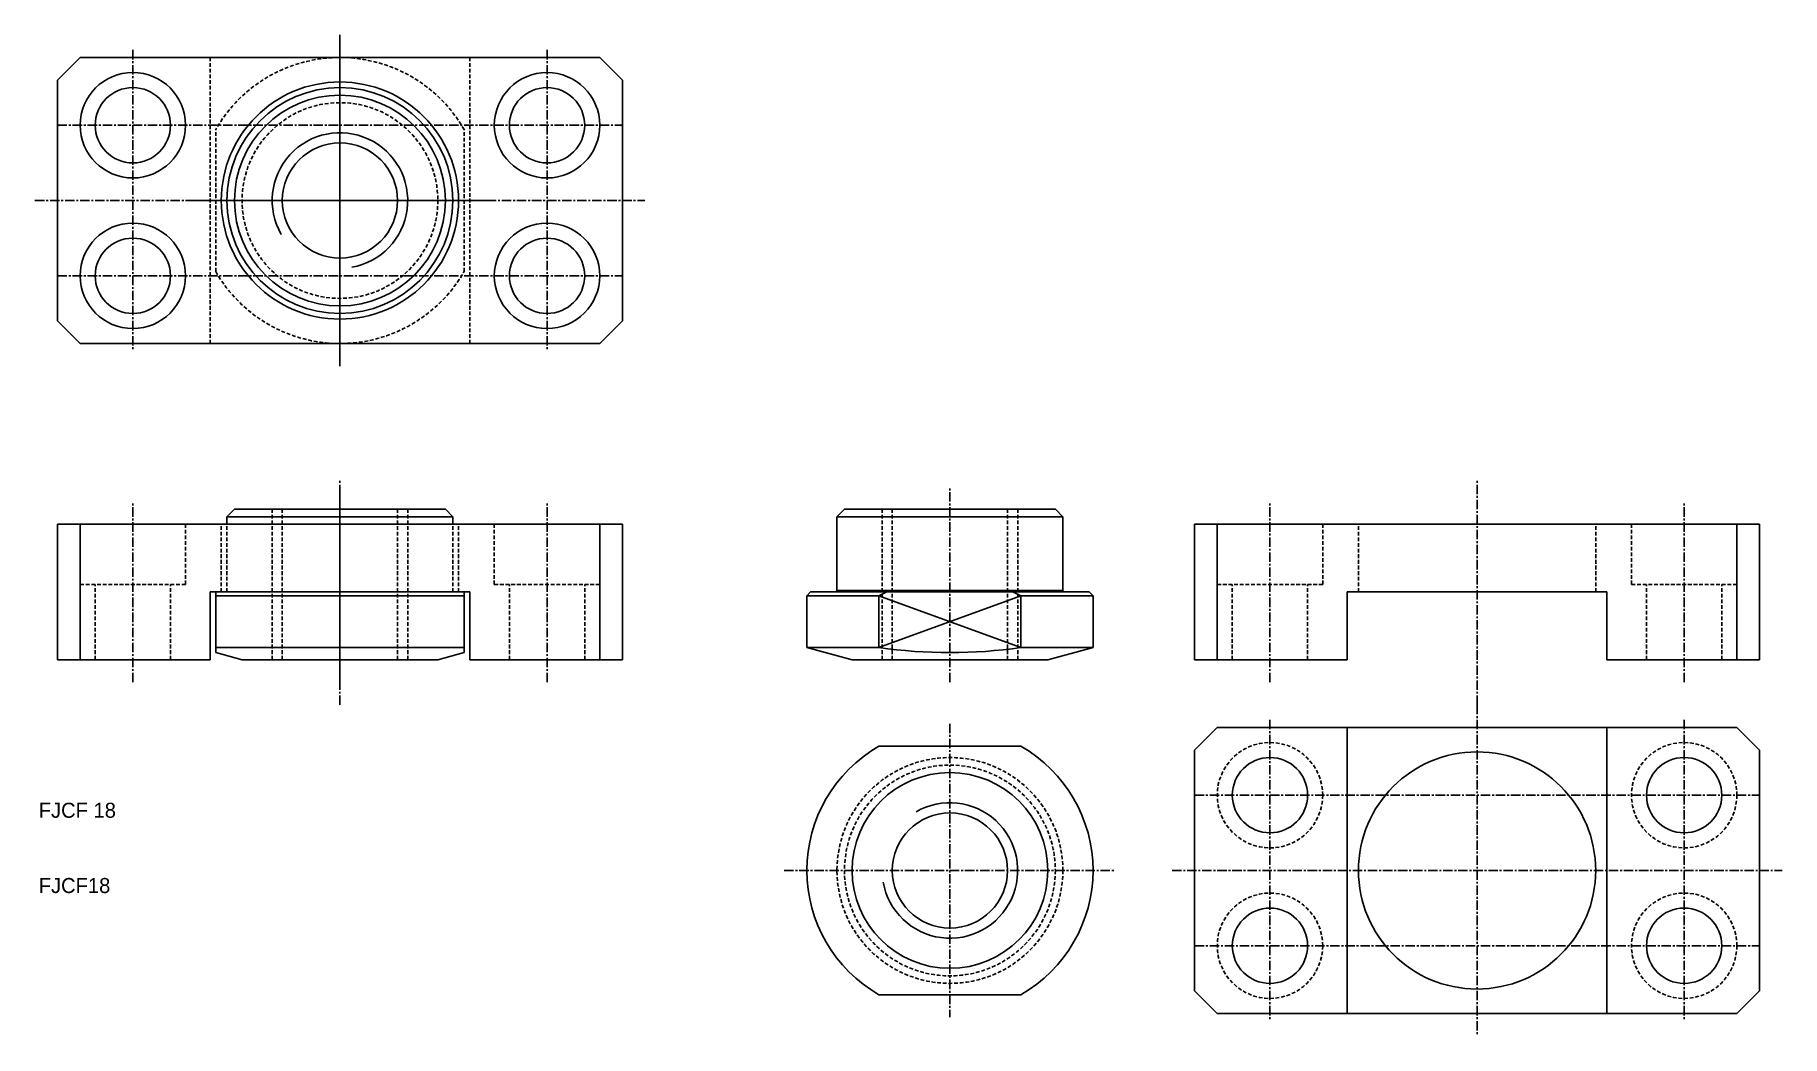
# Model space of a CAD drawing. Extents: x 10 to 242, y -9 to 124.
import ezdxf

# ---------------------------------------------------------------- set-up
doc = ezdxf.new("R2010")
doc.units = 0
doc.header["$MEASUREMENT"] = 0
doc.linetypes.add('CENTER', pattern=[2, 1.25, -0.25, 0.25, -0.25])
doc.linetypes.add('DASHED', pattern=[0.75, 0.5, -0.25])
doc.layers.get('0').update_dxf_attribs({"linetype": 'CONTINUOUS'})
doc.layers.add('CENTER', color=1, linetype='CENTER')

msp = doc.modelspace()

# ---------------------------------------------------------------- linework, layer by layer
for p, q in [((12.5, 118), (15.5, 121)), ((15.5, 121), (84.5, 121)), ((87.5, 118), (84.5, 121)), ((12.5, 118), (12.5, 86)), ((87.5, 118), (87.5, 86)), ((15.5, 83), (12.5, 86)), ((84.5, 83), (87.5, 86)), ((15.5, 83), (84.5, 83)), ((35, 60), (36, 61)), ((36, 61), (64, 61)), ((65, 60), (64, 61)), ((116, 60), (117, 61)), ((145, 61), (117, 61)), ((146, 60), (145, 61)), ((12.5, 59), (87.5, 59)), ((12.5, 41), (12.5, 59)), ((15.5, 41), (15.5, 59)), ((35, 60), (65, 60)), ((35, 59), (35, 60)), ((65, 59), (65, 60)), ((84.5, 41), (84.5, 59)), ((87.5, 41), (87.5, 59)), ((146, 60), (116, 60)), ((116, 50.2), (116, 60)), ((146, 50.2), (146, 60)), ((238.5, 59), (163.5, 59)), ((163.5, 41), (163.5, 59)), ((166.5, 41), (166.5, 59)), ((235.5, 41), (235.5, 59)), ((238.5, 41), (238.5, 59)), ((32.75, 41), (32.75, 50)), ((67.25, 50), (32.75, 50)), ((33.5, 41.94), (33.5, 50)), ((33.5, 49.5), (66.5, 49.5)), ((66.5, 41.94), (66.5, 50)), ((67.25, 41), (67.25, 50)), ((112, 49.5), (112.5, 50)), ((112, 42.61), (112, 49.5)), ((121.58, 49.5), (112, 49.5)), ((115.8, 50), (112.5, 50)), ((146.2, 50), (115.8, 50)), ((116, 50.2), (146, 50.2)), ((121.58, 49.5), (122.63, 50)), ((121.58, 49.5), (121.58, 42.61)), ((140.42, 49.5), (139.37, 50)), ((140.42, 49.5), (140.42, 42.61)), ((150, 49.5), (140.42, 49.5)), ((149.5, 50), (146.2, 50)), ((150, 49.5), (149.5, 50)), ((150, 42.61), (150, 49.5)), ((183.75, 50), (218.25, 50)), ((183.75, 41), (183.75, 50)), ((218.25, 41), (218.25, 50)), ((33.5, 42.61), (66.5, 42.61)), ((37, 41), (33.5, 41.94)), ((63, 41), (66.5, 41.94)), ((121.58, 42.61), (112, 42.61)), ((118, 41), (112, 42.61)), ((150, 42.61), (140.42, 42.61)), ((144, 41), (150, 42.61)), ((12.5, 41), (32.75, 41)), ((37, 41), (63, 41)), ((67.25, 41), (87.5, 41)), ((144, 41), (118, 41)), ((183.75, 41), (163.5, 41)), ((238.5, 41), (218.25, 41)), ((163.5, 29), (166.5, 32)), ((166.5, 32), (235.5, 32)), ((183.75, 32), (183.75, -6)), ((218.25, 32), (218.25, -6)), ((238.5, 29), (235.5, 32)), ((121.58, 29.5), (140.42, 29.5)), ((163.5, 29), (163.5, -3)), ((238.5, 29), (238.5, -3)), ((121.58, -3.5), (140.42, -3.5)), ((166.5, -6), (163.5, -3)), ((235.5, -6), (238.5, -3)), ((166.5, -6), (235.5, -6))]:
    msp.add_line(p, q)
at = {"color": 3, "linetype": 'DASHED'}
for p, q in [((32.75, 121), (32.75, 83)), ((67.25, 121), (67.25, 83)), ((33.5, 92.58), (33.5, 111.42)), ((66.5, 92.58), (66.5, 111.42)), ((41, 59), (41, 61)), ((42.35, 59), (42.35, 61)), ((57.65, 59), (57.65, 61)), ((59, 59), (59, 61)), ((122, 41), (122, 61)), ((123.35, 41), (123.35, 61)), ((138.65, 41), (138.65, 61)), ((140, 41), (140, 61)), ((15.5, 51), (15.5, 59)), ((29.5, 51), (29.5, 59)), ((34.25, 50), (34.25, 59)), ((35, 50), (35, 59)), ((41, 50), (41, 59)), ((42.35, 50), (42.35, 59)), ((57.65, 50), (57.65, 59)), ((59, 50), (59, 59)), ((65, 50), (65, 59)), ((65.75, 50), (65.75, 59)), ((70.5, 51), (70.5, 59)), ((84.5, 51), (84.5, 59)), ((166.5, 51), (166.5, 59)), ((180.5, 51), (180.5, 59)), ((185.25, 50), (185.25, 59)), ((216.75, 50), (216.75, 59)), ((221.5, 51), (221.5, 59)), ((235.5, 51), (235.5, 59)), ((29.5, 51), (15.5, 51)), ((17.5, 41), (17.5, 51)), ((27.5, 41), (27.5, 51)), ((41, 41), (41, 50)), ((42.35, 41), (42.35, 50)), ((57.65, 41), (57.65, 50)), ((59, 41), (59, 50)), ((70.5, 51), (84.5, 51)), ((72.5, 41), (72.5, 51)), ((82.5, 41), (82.5, 51)), ((180.5, 51), (166.5, 51)), ((168.5, 41), (168.5, 51)), ((178.5, 41), (178.5, 51)), ((221.5, 51), (235.5, 51)), ((223.5, 41), (223.5, 51)), ((233.5, 41), (233.5, 51))]:
    msp.add_line(p, q, dxfattribs=at)
at = {"color": 3}
for p, q in [((140.42, 42.61), (121.58, 49.5)), ((121.58, 42.61), (140.42, 49.5))]:
    msp.add_line(p, q, dxfattribs=at)
for centre, radius in [((22.5, 112), 7), ((77.5, 112), 7), ((22.5, 112), 5), ((50, 102), 15.75), ((50, 102), 15), ((50, 102), 14), ((77.5, 112), 5), ((50, 102), 7.65), ((22.5, 92), 7), ((77.5, 92), 7), ((22.5, 92), 5), ((77.5, 92), 5), ((173.5, 23), 5), ((201, 13), 15.75), ((228.5, 23), 5), ((131, 13), 13), ((131, 13), 7.65), ((173.5, 3), 5), ((228.5, 3), 5)]:
    msp.add_circle(centre, radius)
at = {"color": 3, "linetype": 'DASHED'}
for centre, radius in [((50, 102), 13), ((131, 13), 15), ((173.5, 23), 7), ((228.5, 23), 7), ((131, 13), 14), ((173.5, 3), 7), ((228.5, 3), 7)]:
    msp.add_circle(centre, radius, dxfattribs=at)
for start, end in [(29.7243, 150.2757), (209.7243, 330.2757)]:
    msp.add_arc((50, 102), 19, start, end, dxfattribs=at)
at = {"color": 3}
for centre, start, end in [((50, 102), 280, 210), ((131, 13), 190, 120)]:
    msp.add_arc(centre, 9, start, end, dxfattribs=at)
for centre, radius, start, end in [((115.8, 50.2), 0.2, 270, 0), ((146.2, 50.2), 0.2, 180, 270), ((131, 108.52), 66.58, 261.8655, 278.1345), ((131, 13), 19, 119.7243, 240.2757), ((131, 13), 19, 299.7243, 60.2757)]:
    msp.add_arc(centre, radius, start, end)
at = {"layer": 'CENTER', "color": 1, "linetype": 'CENTER'}
for p, q in [((50, 80), (50, 124)), ((50, 124), (50, 80)), ((22.5, 122), (22.5, 82)), ((77.5, 122), (77.5, 82)), ((12.5, 112), (87.5, 112)), ((9.5, 102), (90.5, 102)), ((30.5, 102), (69.5, 102)), ((12.5, 92), (87.5, 92)), ((50, 35), (50, 65)), ((201, 35), (201, 65)), ((50, 38), (50, 64)), ((131, 38), (131, 64)), ((22.5, 38), (22.5, 62)), ((77.5, 38), (77.5, 62)), ((173.5, 38), (173.5, 62)), ((228.5, 38), (228.5, 62)), ((201, 35), (201, -9)), ((131, 32.5), (131, -6.5)), ((173.5, 33), (173.5, -7)), ((228.5, 33), (228.5, -7)), ((163.5, 23), (238.5, 23)), ((109, 13), (153, 13)), ((160.5, 13), (241.5, 13)), ((163.5, 3), (238.5, 3))]:
    msp.add_line(p, q, dxfattribs=at)

# ---------------------------------------------------------------- texts
for s, p in [('FJCF 18', (10, 20)), ('FJCF18', (10, 10))]:
    msp.add_text(s, height=2).set_placement(p)

doc.saveas('drawing.dxf')
